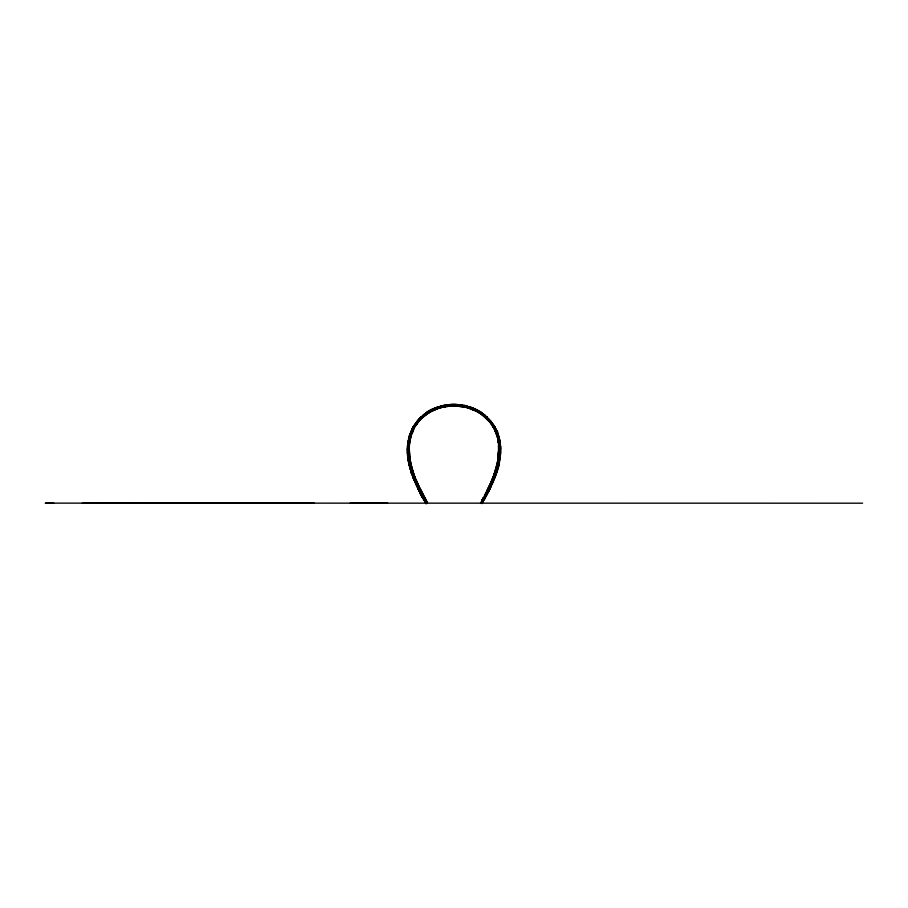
<?xml version="1.0" encoding="UTF-8"?>
<svg xmlns="http://www.w3.org/2000/svg" width="908" height="908" viewBox="0 0 908 908"><rect width="100%" height="100%" fill="white"/><g stroke="black" fill="none" stroke-linecap="round" stroke-linejoin="round"><path stroke-width="1.36" d="M407.363 448.609L407.454 453.58M416.84 484.1C410.609 470.31 406.398 454.874 409.099 439.699M498.151 458.086L498.662 445.385M499.57 452.15L498.39 437.225M409.542 439.109L408.225 451.775L407.386 452.161L407.669 456.191M408.271 449.664L408.623 444.148M500.546 453.58L499.763 449.324M500.649 450.981L500.637 448.597M500.342 456.088C501.454 443.899 497.232 449.857 497.924 459.607L499.82 460.016L499.99 458.926M499.843 451.753L498.742 451.855L500.626 452.184L498.753 451.866L500.614 452.161L500.649 451.197M460.821 405.887L451.912 405.467L447.111 406.466M499.389 444.25L499.616 455.01L498.685 462.354M499.752 452.422L498.458 439.097M499.775 451.878C499.252 453.024 500.365 456.054 500.535 453.682M409.213 447.916L409.849 458.086M463.806 405.343L454.011 404.412L454.011 406.012L448.382 406.307L448.302 404.73L449.721 404.582M408.339 447.19L408.328 449.233M411.052 431.277L407.647 444.432L407.386 452.161L408.997 451.991M409.349 445.283C408.339 449.12 411.596 461.934 408.021 459.028M407.363 448.495L407.749 443.49M408.623 451.673C406.523 454.715 408.952 441.231 409.667 437.815M408.339 447.088L408.407 445.488M409.213 447.814L409.599 442.786M475.656 410.076L465.214 406.455L454 405.218L453.989 406.012L461.003 406.478M455.544 404.423L456.86 404.48L456.826 406.092L465.146 407.249L465.316 405.683L463.92 405.365M499.672 454.352C497.8 453.546 501.454 455.68 500.002 458.812M499.037 457.246L499.582 451.616M499.672 454.454C499.445 457.814 500.183 460.492 499.071 463.954M448.382 406.307L448.302 404.73L453.989 404.412M447.179 405.887L454.023 405.433L456.803 406.092L451.185 406.08L451.128 404.491L449.959 404.559M499.559 452.366L499.411 454.091M408.384 446.237L408.509 444.659M454 405.218L451.163 405.274A42.267 34.708 -0.1 0 0 448.359 405.638L448.291 405.013M408.475 444.534L408.827 441.367L409.746 441.742L409.349 445.181M490.138 486.325C494.974 476.053 499.945 462.138 499.729 449.437M499.491 454.931L497.073 467.961L498.106 467.904L499.048 464.067M498.98 454.318L498.197 462.036L497.448 462.206L495.098 471.15M456.815 405.66L456.872 404.491L461.003 404.877M499.457 457.053L498.719 456.849M459.709 405.558L459.698 404.73L459.63 406.319L456.769 405.513M499.445 457.155L499.037 460.299M500.319 456.304C501.091 458.222 497.3 457.246 498.912 456.86M408.6 443.717C410.904 444.534 406.296 445.17 408.543 443.91M441.436 405.967L445.465 405.127L445.601 406.705L442.854 407.249L442.707 406.205L449.562 405.172M451.242 405.513C442.196 409.088 446.157 401.699 448.348 406.069M408.089 444.182L408.555 444.795L410.495 437.86M407.76 443.376L408.135 440.959M409.61 442.673L411.926 433.105M498.129 458.302L497.732 460.674M499.003 457.462L498.628 459.754M442.9 406.954L442.695 405.66L444.08 405.365M442.854 407.249L442.707 405.672L437.077 407.295L426.544 412.629M445.419 405.422L445.624 406.705L446.872 406.5M442.707 405.672L442.877 407.238L444.114 406.966M445.59 405.626L445.624 406.705L444.239 406.943M497.244 463.159C499.706 453.228 500.013 465.202 497.8 468.982M461.128 406.5C462.966 407.442 463.057 404.401 461.116 404.9M466.485 407.556L462.388 406.693L462.512 405.127M408.884 442.287L407.964 441.924L409.258 438.893L409.962 439.188M408.861 441.833L409.383 439.041M408.838 441.379C408.248 445.93 411.222 434.285 408.18 440.755M498.163 464.964C498.151 462.637 501.273 458.971 497.924 459.607M409.111 439.597L409.61 437.236M497.709 460.787C496.177 462.66 500.955 463.352 498.197 462.036M498.617 459.857L498.106 462.365M413.946 428.462L418.565 421.414C415.796 420.336 423.718 415.75 425.273 413.537C429.291 408.146 453.444 402.176 431.3 411.426M438.859 408.305L442.968 406.807M492.318 479.991L498.163 462.047L499.343 462.649L497.448 462.183L498.163 462.047M498.628 462.796L495.144 475.565M497.164 463.489L496.608 465.861M498.061 462.581C495.757 466.485 500.342 465.622 497.55 464.658M496.926 464.578C500.444 463.818 496.415 466.633 498.106 467.881L496.982 471.706M408.657 438.485L408.452 439.404L409.36 439.812M409.236 438.87L411.029 432.514M409.315 439.347L410.722 434.206M409.258 438.893C407.283 442.559 415.013 426.136 415.558 423.616M410.518 437.758C412.652 433.15 408.759 434.16 408.679 438.371M462.535 405.127C461.366 407.737 463.035 404.219 466.564 405.967M409.531 437.168C410.756 435.477 410.053 437.656 409.587 438.904M481.456 412.629C475.281 407.227 450.141 401.075 476.802 411.472M409.667 437.826L409.894 436.907M497.527 467.677L496.211 467.382L495.462 469.969L497.357 470.514L497.743 469.198M496.551 466.076L496.211 467.37L497.505 467.779M497.459 465.089L496.903 467.155M497.414 468.108L496.824 470.276M441.322 405.989C439.449 405.762 439.801 408.702 441.401 407.579M410.529 434.013C407.476 436.396 411.233 438.394 410.064 436.305M497.164 467.631L488.776 489.174M410.189 436.691L409.758 437.293M409.905 436.896L413.628 427.623A50.689 44.64 14.5 0 1 414.23 426.51A50.61 44.503 13.1 0 1 414.899 425.432L419.587 419.417A47.25 41.087 7.6 0 1 421.278 417.464M410.484 434.977C408.384 434.523 412.368 435.602 410.529 434.796M410.223 436.589L414.309 427.259L420.449 419.348M438.746 408.339L434.989 409.712L434.716 408.214L434.989 409.712L432.503 410.813L432.185 409.36L432.514 410.825L430.108 412.073L429.79 410.62L430.108 412.073M465.316 405.683L465.146 407.249M465.123 407.238L465.373 405.967M469.152 408.305C464.079 402.584 484.384 413.515 486.348 416.715M494.179 473.942L496.074 469.867L497.357 470.514L496.188 474.101M495.03 471.365L493.248 476.507M495.995 470.196C494.361 472.137 495.847 474.657 496.914 471.922M409.769 434.626C412.38 435.965 414.684 428.009 413.469 427.055L412.187 428.882M492.045 484.441L488.561 491.171L496.517 473.136L494.803 472.512M495.121 472.796L492.215 479.186M494.179 478.266L497.357 470.503L496.426 470.026M496.12 474.316L495.257 476.7M494.1 474.158C492.59 475.735 497.629 476.314 494.315 475.066L495.62 475.724M411.46 434.478L409.814 434.523L414.729 424.592M409.814 434.523L411.96 430.165M411.063 432.412C411.12 430.948 412.834 432.072 411.96 433.014M432.503 410.813L434.047 409.633M434.489 408.793C436.805 409.292 430.71 409.951 428.247 411.903M490.808 486.382L495.087 475.792M493.203 476.621C492.057 478.505 495.405 479.015 495.212 476.814M494.258 475.168L487.108 490.479M466.599 407.579C468.233 408.452 469.141 406.705 466.678 405.989M411.369 431.641L410.677 432.174L411.596 432.662L413.9 428.553M494.338 479.072L494.633 478.323L492.794 477.699M492.806 477.687C496.165 479.31 492.352 475.44 491.114 481.842M492.125 479.39L491.773 480.241L493.123 480.945L494.156 478.368M493.089 481.047L490.91 486.166M494.202 479.401L492.136 484.225M492.272 481.535L491.773 481.002M426.624 414.218L432.73 410.257L441.64 406.977M489.9 484.6L492.272 480.105M490.978 482.159C489.889 483.09 494.327 484.191 491.114 482.772M487.789 489.639L492.227 480.207L493.589 480.899L492.238 480.207M411.097 431.175L412.13 428.985M412.005 430.074C413.083 425.534 419.28 421.357 418.679 419.564M491.149 482.659L490.172 484.781M489.809 484.804L488.788 487.017M490.763 486.484L489.594 489.026M474.271 410.246L473.011 409.712L473.284 408.214L473.023 409.735L469.368 408.373M491.114 486.461L490.07 484.997M488.686 487.233L487.471 489.752M489.843 486.96L487.517 491.693M491.012 486.677L489.934 488.901M489.491 489.23L488.107 492.079M422.572 417.351C426.749 415.41 431.709 408.736 423.786 414.945M430.324 411.642L429.779 410.632L424.944 414.082L425.636 414.911L432.753 410.268L432.185 409.36L432.514 410.825M489.832 489.117L488.776 491.228L487.153 490.422L489.934 485.315L491.296 486.041L489.56 485.337L491.058 486.052M488.844 487.528C486.96 487.8 491.875 489.06 488.708 487.857M487.267 490.172L486.109 492.465M489.242 488.22L487.528 493.646L486.597 493.271M488.311 490.116L486.052 494.519M488.152 490.434L487.426 490.377M411.438 434.489C410.053 432.094 413.662 427.974 415.081 425.182A49.77 43.663 11.4 0 1 416.329 423.355L417.896 421.335A48.203 41.927 7.6 0 1 419.609 419.428M487.267 493.748L488.22 490.99M487.744 489.741L483.317 497.959M485.95 492.783L484.588 495.382L486.189 496.154L487.358 493.963M487.358 492.011L485.054 496.392M488.561 491.648L488.073 492.601M485.962 496.256L484.622 498.957M485.689 496.778L487.528 493.646L485.882 492.885L486.472 493.067M486.211 492.669L487.471 493.646M485.882 494.826C485.054 497.096 478.607 507.424 481.955 500.319L483.26 501.341M473.511 408.793C471.127 409.508 474.475 408.43 479.753 411.903M484.849 498.549L481.581 503.395M474.475 410.337C477.529 410.427 473.227 409.111 477.892 412.073L478.221 410.632L477.676 411.642L470.265 408.18L460.946 405.899M484.713 497.005L483.714 498.049M484.134 499.684L483.737 500.512M431.198 411.472L427.816 413.446L427.078 412.641M482.704 498.889L482.261 499.809M484.724 495.382L485.837 495.961M427.407 413.072C429.643 413.787 422.424 415.444 426.442 412.697M427.974 413.151L427.384 412.164M483.862 498.56L483.521 499.184M480.65 502.578L481.944 503.599L483.385 501.023M481.728 500.739L483.544 497.55M482.25 500.524L483.362 497.856L484.804 498.64L483.26 497.856L484.77 498.64M482.818 500.421L482.33 500.524M482.069 503.395L480.548 502.782M481.773 502.272L481.24 503.191M413.356 426.749L412.856 427.611L413.776 428.19M417.147 423.241L415.614 425.511C414.014 423.911 410.212 431.357 412.277 432.163M413.628 427.611L414.911 425.443M413.696 427.237C411.801 427.191 414.627 428.837 414.139 427.509C410.609 428.712 417.317 424.774 418.145 421.857M413.412 426.658L414.752 424.876M475.497 410.825L475.792 409.349L475.599 410.87M414.184 425.409L415.614 425.511M423.264 416.534L425.977 414.366C424.74 411.88 421.312 417.85 424.411 415.83M425.092 415.024L418.883 421.006M423.809 416.125L423.105 415.24L418.826 419.462M415.081 426.034L414.207 425.387L417.589 420.869L414.786 424.501M415.614 423.525C416.477 421.596 417.714 425.114 415.637 423.298M423.105 415.24L425.262 413.549M423.105 416.67C417.691 420.779 427.623 411.96 420.858 417.464L421.607 418.248L422.402 417.498M420.858 417.464C421.04 416.352 422.56 417.759 421.607 418.225M423.65 416.386L422.856 415.716L423.696 415.013M478.187 411.619L478.425 411.052M490.853 423.094L479.912 412.89L480.525 412.016L484.214 414.945M476.904 411.528L480.184 413.446C481.569 410.881 479.776 413.617 478.686 412.119M417.033 423.412C416.454 424.547 415.149 423.094 416.227 422.504M419.405 418.792C420.62 420.642 419.246 417.43 416.295 422.413M482.829 414.956C473.477 409.928 488.879 417.339 480.604 413.061M482.704 414.502L481.558 412.686M417.147 423.094L420.222 419.507M479.242 412.834L480.184 413.424L480.673 412.788M480.434 413.265L480.616 412.164L480.196 413.356M482.727 413.537L482.375 414.933M418.327 419.973L418.021 420.347M418.213 421.777C418.123 420.892 416.511 422.22 418.701 421.221M418.838 421.062L419.485 420.347M486.393 418.225L486.767 416.931L487.176 417.476L486.393 418.225L486.767 416.92L486.393 418.248L484.441 416.511L484.815 415.172L493.214 424.501M486.688 418.35L482.023 414.366L482.738 413.549L485.19 415.728L484.441 416.534L483.68 415.898M416.761 423.696L416.159 422.742L415.671 423.276M420.495 419.19L422.004 417.68M484.441 415.58L489.253 419.541M484.815 416.125L482.908 415.024M419.655 418.599L421.233 416.931M418.997 419.303L420.824 417.476M416.216 423.287A48.805 42.778 10.9 0 1 417.759 421.255A48.101 41.927 8.4 0 1 419.53 419.348L421.414 417.578A46.592 40.236 5.5 0 1 423.31 415.785L427.645 412.72A44.821 38.193 2.8 0 1 429.881 411.256A44.333 37.512 1.9 0 1 432.344 410.03A43.902 36.978 1.4 0 1 434.875 408.816A43.505 36.445 0.8 0 1 437.395 407.919A43.187 36.025 0.5 0 1 440.051 407.09A42.744 35.526 0.3 0 1 442.764 406.398M419.78 420.052L422.016 417.691M486.767 418.429L488.618 419.678M485.984 417.691L488.22 420.052L488.81 419.496M488.22 420.052C486.915 418.758 490.297 418.713 488.425 419.859M421.414 417.566L423.378 415.853A46.739 40.281 5 0 0 421.425 417.589A47.318 41.064 6.8 0 0 419.53 419.36M489.321 419.564C489.537 422.799 487.687 417.476 486.767 416.931M488.969 420.881L488.833 420.064M488.924 419.984L490.048 420.427M490.547 420.994L489.469 421.425L491.512 424.184M413.776 428.167L414.377 427.657M413.095 430.006C410.11 429.484 413.378 429.212 412.947 430.142M487.789 419.496C489.514 421.142 490.729 424.013 492.476 423.446M499.366 438.575L499.548 439.404L498.617 439.835L495.382 430.381L489.469 421.425L490.286 420.733L492.329 423.276L491.489 423.934L495.144 429.915L497.777 436.589M425.171 414.956L425.863 414.423L425.273 413.537M424.501 415.762L426.533 414.275M411.948 432.401L410.7 432.151M494.588 426.658C493.6 424.694 492.227 423.593 490.91 423.185M493.339 424.672C494.372 428.236 489.06 421.834 492.363 423.298M492.828 425.182L493.816 425.409L495.813 428.882M427.555 412.788L427.645 412.731A44.787 38.079 2.5 0 1 429.893 411.267L434.841 408.963A43.448 36.286 0.6 0 1 437.418 407.987L442.786 406.444A42.721 35.378 0.1 0 1 445.578 405.865M494.644 426.749C495.257 429.938 492.306 425.909 491.58 424.263M409.383 439.835L410.166 439.302L409.474 438.984M493.816 425.409L492.352 425.489L493.793 425.387M409.826 436.43L409.292 437.054M408.906 442.298L409.735 441.765L408.816 441.367M496.903 431.175C495.393 427.191 492.454 426.703 495.121 430.71M494.077 427.373L495.166 427.668L494.224 428.167M492.374 425.489C493.316 427.055 495.859 432.469 495.916 429.075M497.482 437.758L494.724 429.859L496.301 429.847C499.207 432.174 497.584 437.293 496.12 433.207M428.145 411.96L427.18 412.561L427.736 413.492M425.398 414.161A45.332 38.749 3.3 0 1 427.589 412.652L437.418 407.987M428.088 412.89L430.392 411.506M409.247 446.77C405.808 447.837 410.461 445.987 408.123 446.588M408.532 444.784L409.44 444.239L408.509 443.899M499.321 438.371C498.923 436.305 497.039 429.779 496.04 433.014M495.201 430.903C494.894 432.14 497.936 433.468 496.948 431.277M408.782 447.031L407.431 446.986M408.952 449.449L407.567 449.642M494.951 429.722L496.336 429.927L494.724 429.859M408.067 449.403L407.34 449.812M421.948 496.392L426.056 503.599L427.464 502.782L414.718 477.642L413.367 478.312L419.439 491.126L420.143 490.751L418.157 486.96M408.214 450.084L407.363 449.823M427.123 502.987L426.045 500.319L424.683 501.125L420.586 493.839M425.67 500.524L424.604 501.125L426.034 503.599L427.452 502.782L419.212 487.641M427.101 502.987L424.66 499.491M426.419 503.395L424.989 500.932M424.66 501.137L426.079 500.319M423.571 498.447L424.74 497.856L425.75 500.524M408.452 449.937L408.986 449.46M407.635 452.025L409.247 451.866L408.248 452.434M426.022 500.331L424.638 497.856L423.253 498.64M424.365 498.049L420.62 490.411C418.123 491.239 422.515 500.229 424.74 497.856M430.108 412.062L429.507 411.188M429.529 411.165L433.025 409.417M419.394 491.557L421.811 496.154L423.412 495.382L422.322 495.961M408.963 457.246C409.111 454.556 407.987 454.76 407.465 453.694M423.037 495.564L421.811 496.154L426.056 503.599M407.533 454.794L409.429 454.42L407.533 454.794L407.998 458.812M421.38 493.26L420.54 493.646L421.857 496.154M420.529 493.646L422.118 492.885L420.472 493.646L419.553 490.99M408.35 457.099L407.805 457.394L409.678 456.962L407.805 457.405L408.407 461.332M496.801 434.364L498.208 434.546L500.24 443.376M497.005 434.24L498.186 434.523M419.167 491.114L420.847 490.377L421.902 492.488M408.623 454.851L407.544 454.772M409.485 456.906L407.805 457.326L407.681 456.304M409.701 457.019L408.895 457.45L409.292 456.917M496.937 432.412C495.121 431.243 497.834 433.366 496.04 430.176M419.303 491.126L420.143 490.797M420.517 489.73C419.825 486.2 416.84 490.229 419.371 487.346M408.929 463.954L408.157 459.902L409.292 459.425L410.076 459.596L410.813 463.375M419.258 488.039L413.742 475.168M419.519 490.933L420.779 490.377M409.088 456.86L408.543 457.053L408.328 454.465M418.622 488.22L417.975 488.583M407.805 457.394L409.145 457.303M415.909 484.327C416.193 487.448 418.917 484.077 419.224 487.029M409.043 459.584L408.918 456.815M409.871 458.302L410.064 459.493L408.18 460.027M410.291 460.787C411.483 462.467 408.225 463.727 408.441 461.548M409.236 462.342L408.657 462.637L410.223 469.096M417.998 484.373C418.157 482.454 415.228 482.523 415.807 484.123M419.53 491.341L417.408 485.882M410.257 462.331L408.657 462.649L410.552 462.183L412.119 468.562M409.349 462.569L409.202 465.157L410.984 471.593M410.836 463.489L410.507 464.975L409.917 462.478M414.99 481.569L415.524 483.476L416.988 482.784L420.574 490.377M415.864 481.376L415.104 481.717L417.044 486.052M417.748 485.701L418.1 484.588M411.188 467.484C409.088 467.529 409.973 462.274 411.449 466.076M408.952 464.067L409.179 465.044L410.734 464.51M411.96 472.875C410.291 467.87 409.202 463.716 410.768 464.726M414.899 481.705C413.639 480.298 417.203 479.435 416.931 481.944M415.194 480.763L415.875 480.411M415.194 477.687L413.378 478.334L412.788 476.802M418.259 488.708L415.081 481.478L416.204 481.195M418.009 486.643L411.585 470.231L408.748 457.144M410.518 467.586C409.054 468.505 412.834 467.62 411.472 466.179M411.846 474.203C409.145 470.367 412.425 471.127 412.175 468.778M412.743 476.7C413.083 472.239 416.046 481.297 416.886 482.772M413.9 475.281L413.866 474.044M415.558 480.593L415.875 479.39M409.383 459.857L411.108 467.268L411.789 467.382L409.894 467.881L411.789 467.37L413.787 473.828M410.643 470.503C414.354 468.687 410.439 471.717 410.257 469.198M410.802 470.526L412.209 470.117M411.789 472.932L413.753 479.288M412.368 473.034L413.344 472.535L412.527 469.958M413.594 475.463L412.38 475.724L411.891 474.316M413.923 475.293L413.344 472.535L412.13 472.796M415.785 479.186L415.206 477.687L413.367 478.312L414.547 478.028M410.847 467.847L411.472 467.529M411.926 473.181L413.038 472.716L411.483 473.136L411.052 471.82M413.038 475.395L414.241 475.111L414.752 476.507M496.551 434.478L497.697 435.329M497.936 435.216L497.005 432.605M498.095 436.896C499.582 439.62 495.098 432.514 497.856 435.204C499.014 438.133 496.528 436.135 498.708 437.054M497.743 434.773L496.562 434.489M497.493 436.759L498.651 445.181M498.061 439.188L498.39 442.673M433.127 409.36L445.374 405.706M434.149 409.587L436.532 408.6M497.505 437.86L498.015 439.415L499.559 439.427L499.843 440.857M500.501 445.93L500.036 441.924L498.265 441.765L500.013 441.901L499.865 440.97M498.038 439.188L499.548 439.404L498.174 436.43M499.865 442.48L499.184 441.867L499.763 449.21M500.512 446.032L500.649 449.574L498.81 449.312C497.346 441.379 501.125 443.308 500.637 448.495M499.275 442.105C498.685 443.388 500.989 444.489 499.672 444.704C496.449 436.748 500.898 448.45 500.251 443.479M499.105 442.287C501.42 441.844 497.278 440.902 498.901 442.151M499.445 442.639L498.31 442.207M434.535 408.782L442.571 406.251M436.646 408.566L440.425 407.306M499.207 446.611C502.578 446.872 497.8 447.678 499.4 446.532M499.661 447.315L500.569 446.986L498.753 446.77L499.672 447.201M499.661 449.029C497.902 449.222 502.964 450.3 499.048 449.664M499.831 454.953L498.571 454.42M499.672 457.042C500.342 458.461 496.869 455.827 500.195 457.382M498.503 456.974L499.604 457.541M440.289 407.351L445.714 406.126M441.742 406.954L444.33 406.364M441.515 407.556L442.979 407.204M452.456 404.423L451.14 404.48L451.174 406.092L451.117 405.331L448.336 405.513A42.562 35.162 0.1 0 0 445.533 405.876L442.786 406.444A42.926 35.673 0.3 0 0 440.051 407.09A43.414 36.229 0.6 0 0 437.395 407.942M444.194 405.343L448.291 404.73M444.443 406.341L447.054 405.899M497.766 467.949C495.802 465.656 497.448 469.164 495.462 469.969M448.223 405.309L445.419 405.694A42.631 35.287 0.1 0 1 454.102 405.07M445.544 405.921L451.163 405.297M445.669 406.137L448.461 405.74M494.656 472.535L495.575 472.614M494.951 472.512L495.927 473.204M493.123 480.945L492.215 480.207M448.268 405.309L451.094 405.07M449.676 405.161L450.879 405.07M491.637 481.013L492.476 481.546M452.57 404.423L455.43 404.423M276.94 503.248L314.395 503.202M350.147 503.168L387.603 503.123M82.287 503.259L292.262 503.191M45.4 503.123L862.6 503.191M45.4 503.259L53.913 503.259M254.808 503.259L249.7 503.146M420.62 493.646L418.202 488.606M457.121 405.07L458.324 405.161M415.001 481.705L411.256 470.605M417.101 482.784L417.022 482.159M416.114 480.23L414.525 480.911M456.906 405.07L464.714 406.08L472.296 408.294M458.438 405.172L459.641 405.286M412.391 475.735L413.821 478.266M413.821 475.077L415.206 477.699L414.831 476.723M412.856 475.565L411.472 473.091L413.208 472.523M459.777 405.309L462.581 405.694M459.539 405.74L462.331 406.137M413.197 472.512L411.142 467.268M462.626 405.706L465.384 406.251M462.286 406.126L468.778 407.669M456.928 405.263A42.562 35.162 0.1 0 1 462.535 405.887L465.214 406.455A42.926 35.582 -0.2 0 1 467.915 407.181M410.575 462.297L409.803 462.036L408.997 457.462M465.429 406.251L478.368 411.108M408.203 457.428L409.315 462.354M408.748 449.381L408.963 460.299M468.891 407.703L473.851 409.587M472.398 408.339L473.488 408.77M470.548 408.033A43.505 36.32 -0.6 0 1 473.125 409.009L484.622 415.841A46.456 40.043 -5 0 1 486.597 417.566L493.089 425.443L497.278 434.206M473.953 409.644L476.269 410.756M498.072 465.18L497.505 464.885M495.246 472.466L495.87 472.796M497.482 464.873L496.914 464.578M492.579 481.603L493.248 481.694L492.454 481.285M499.071 460.186L497.924 459.596M476.371 410.813L478.584 412.062M488.833 491.114L487.778 490.558M488.436 490.978L487.528 490.558M499.389 454.216L500.467 454.794M484.963 495.564L486.098 496.154L484.327 498.447M481.978 500.331L483.397 501.125M479.14 412.777L477.653 411.517M499.468 444.784C497.629 444.534 499.797 443.229 499.525 444.534M478.493 411.188L480.911 412.618M479.912 412.89L477.608 411.506L478.278 410.756M479.855 411.96L480.82 412.561M480.048 413.163L481.376 414.218M498.617 439.835C496.665 438.382 500.626 438.973 499.184 441.367M481.467 414.275L483.51 415.762M482.727 413.526L485.144 415.716L484.305 415.013M473.125 409.02A43.879 36.797 -0.9 0 1 475.61 410.132A44.333 37.398 -1.5 0 1 478.017 411.392A44.594 37.761 -2 0 1 480.309 412.777A45.332 38.59 -2.7 0 1 482.489 414.275L486.586 417.578M494.985 427.486L490.286 420.733M495.144 427.611L492.511 423.707M419.031 420.881L418.213 420.166M484.066 415.978L486.018 417.703M486.427 416.783L487.165 417.453M491.092 423.537L491.046 423.344M487.176 417.476L491.705 422.424M489.151 420.256L491.671 423.355A49.872 43.686 -10.6 0 1 493.033 425.466A50.61 44.481 -12.6 0 1 493.736 426.522M488.515 420.347C488.856 423.014 492.079 421.528 489.787 420.166M489.696 421.698L490.626 421.108M491.773 422.504L492.284 423.185M493.089 425.443L498.015 436.612M426.578 502.884L426.227 502.272M425.875 501.647L421.948 494.519M424.49 499.184L423.968 498.254M424.138 498.56L420.642 492.011M423.276 495.144L422.05 492.783M421.777 494.202L416.976 484.418M420.325 491.376L420.007 490.751M419.28 491.341L418.213 489.208M418.111 489.003L417.044 486.79M495.995 430.074C495.416 427.373 489.934 422.277 496.653 431.629M416.409 483.135L416 482.182M414.411 480.899L413.798 479.401M415.081 481.478L413.844 478.368M496.631 431.641L497.493 433.99M412.879 472.796L413.662 474.952L411.222 467.586M497.278 434.206L499.139 441.833L498.106 436.907M497.471 434.013L498.197 436.419M497.811 436.691L498.435 439.007M411.176 470.276L410.495 467.779M411.097 467.155L410.541 465.089M409.372 462.796L409.905 465.191M498.64 439.812L499.094 442.298M408.929 460.186L409.406 462.796M410.268 460.674L410.076 459.596M499.173 441.367L499.264 442.003M408.611 454.216L408.872 456.747M408.475 454.602L408.748 457.201M408.6 455.895L408.543 455.249M499.536 444.636L499.661 447.088M408.441 452.366L408.589 454.091L408.328 449.766M408.225 451.878L408.407 453.625M408.316 454.25L408.271 453.274M408.328 452.332L408.339 449.029M414.865 425.409A49.872 43.8 12.1 0 1 416.284 423.31A48.953 42.846 10.2 0 1 417.839 421.289M423.219 415.716A45.888 39.509 4.8 0 1 425.648 413.832M462.683 405.899A42.721 35.378 0.1 0 1 465.441 406.455M448.336 405.501A42.46 35.015 0 0 1 462.49 405.887M465.236 406.398A43.13 35.866 -0.3 0 1 470.56 407.919A43.414 36.365 -0.8 0 1 473.181 408.918M480.298 412.777A44.787 37.932 -2 0 0 478.005 411.392A44.31 37.33 -1.4 0 0 475.61 410.144A44.061 36.831 -0.7 0 0 473.079 409.099M480.298 412.799A45.355 38.579 -2.6 0 1 482.489 414.298A45.933 39.305 -3.5 0 1 484.566 415.898A46.592 40.088 -4.6 0 1 486.518 417.623A47.318 40.917 -5.8 0 1 488.345 419.451A48.237 41.961 -7.6 0 1 490.07 421.357A48.782 42.551 -8.7 0 1 491.614 423.378A49.838 43.629 -10.4 0 1 493.021 425.489M488.345 419.451A48.101 41.791 -7.2 0 1 490.036 421.369A48.953 42.721 -8.8 0 1 491.603 423.378M425.466 414.252A45.196 38.477 2.7 0 1 427.668 412.754M454 405.309A42.335 34.776 0 0 1 456.826 405.377M462.422 406.08A42.665 35.128 0 0 1 465.168 406.614M467.87 407.306A43.085 35.741 -0.2 0 1 470.503 408.135M482.454 414.332A46.092 39.441 -3.6 0 1 484.531 415.943M486.45 417.691A47.307 40.792 -5.1 0 1 488.277 419.507M439.915 406.659L440.187 407.919L439.915 406.659M437.27 407.363L437.531 408.759L437.27 407.363M470.412 407.942C470.537 408.43 470.877 407.579 470.412 407.942M491.046 482.874L492.488 483.476L491.058 482.965M408.089 442.275L409.69 442.207L408.089 442.275M417.748 485.496L416.704 486.041L418.429 485.326L417.748 485.496M416.261 483.328L417.305 482.806L416.261 483.328M490.025 488.583L489.423 488.413L490.082 488.595"/></g></svg>
